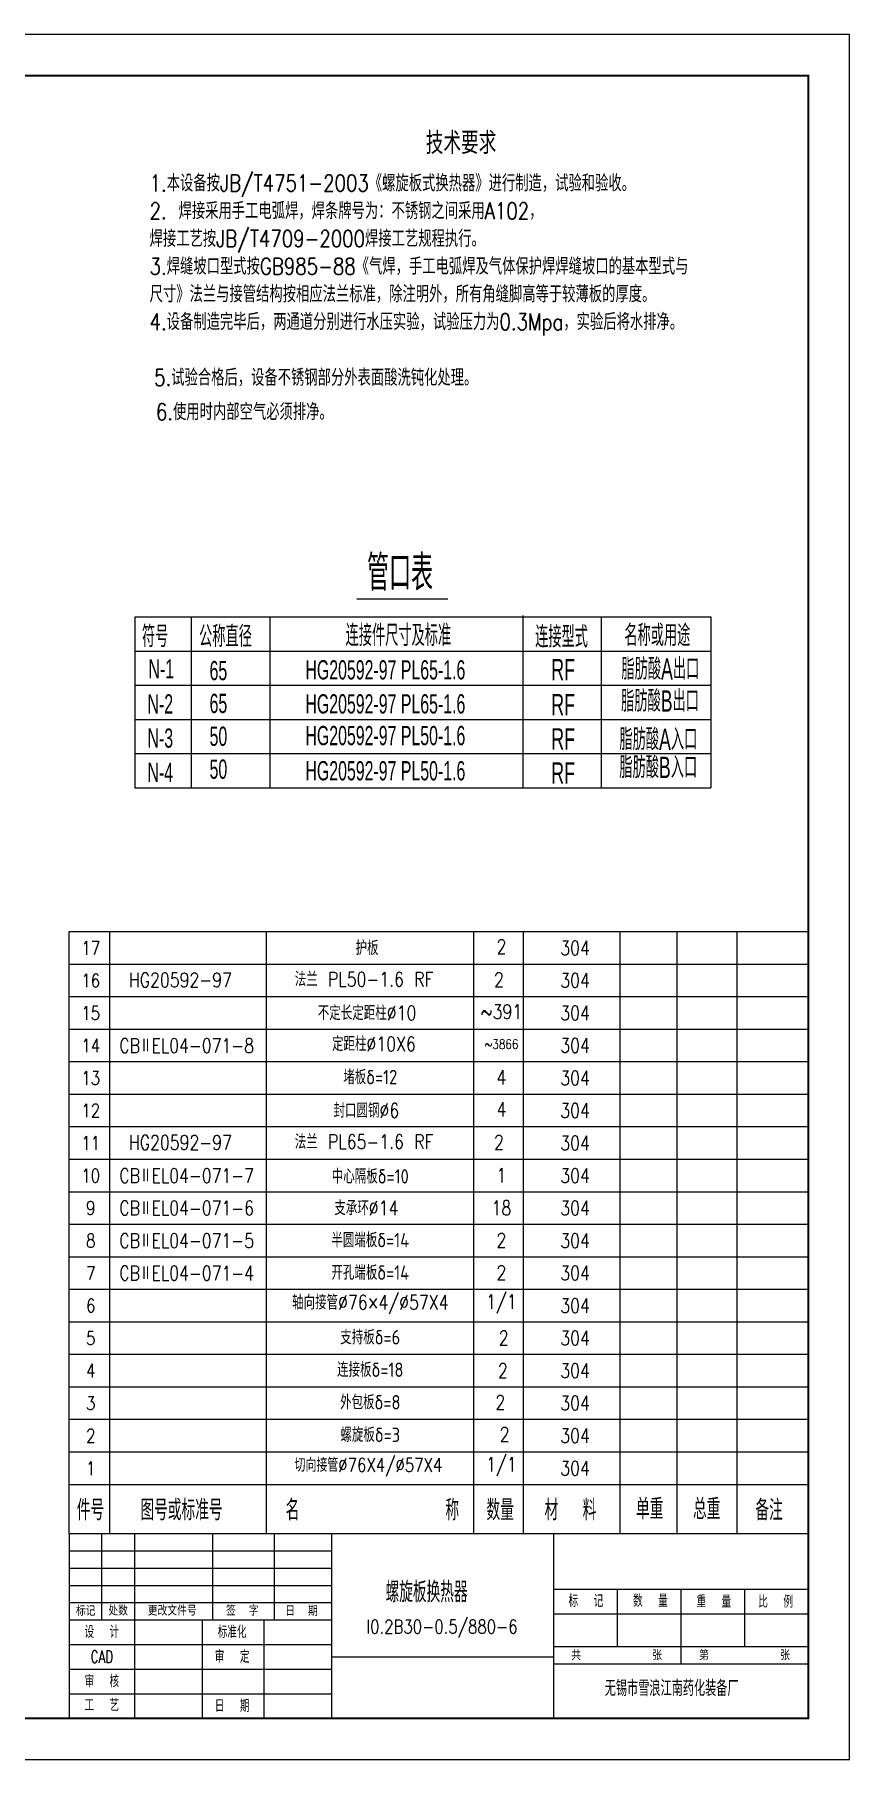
# Model space of a CAD drawing. Extents: x -7976 to 5804, y -7723 to 1555.
# Drawn here: x -4020 to -2036, y -7723 to -3523 of the extents above; entities that cross this region are included whole.
import ezdxf
from ezdxf.enums import TextEntityAlignment as Align

# ---------------------------------------------------------------- set-up
doc = ezdxf.new("R2010")
doc.units = 0
doc.layers.get('0').update_dxf_attribs({"linetype": 'CONTINUOUS'})
for name, color, linetype in [('1轮廓实线层', 7, 'CONTINUOUS'), ('2细线层', 3, 'CONTINUOUS'), ('6文字层', 3, 'CONTINUOUS'), ('A', 2, 'CONTINUOUS'), ('B', 7, 'CONTINUOUS'), ('LAYER2', 3, 'CONTINUOUS'), ('LAYER5', 2, 'CONTINUOUS')]:
    doc.layers.add(name, color=color, linetype=linetype)
doc.styles.add('HZ', font='theitc.shx', dxfattribs={"width": 0.7, "bigfont": 'hztxt.shx'})
doc.styles.add('PC_TEXTSTYLE', font='txt.shx', dxfattribs={"width": 0.8, "bigfont": 'hzfs.shx'})
doc.styles.get("Standard").update_dxf_attribs({"font": 'isocp.shx', "width": 0.707, "bigfont": 'hztxt.shx'})

msp = doc.modelspace()

# ---------------------------------------------------------------- linework, layer by layer
for p, q in [((-3935.6, -7173.5), (-2135.6, -7173.5)), ((-3935.6, -7173.5), (-3935.6, -7623.5)), ((-3295.6, -7623.5), (-3295.6, -7173.5)), ((-2755.6, -7623.5), (-2755.6, -7173.5)), ((-2755.6, -7308.5), (-2135.6, -7308.5)), ((-3935.6, -7383.5), (-3295.6, -7383.5)), ((-3295.6, -7473.5), (-2755.6, -7473.5)), ((-2755.6, -7448.5), (-2135.6, -7448.5)), ((-2755.6, -7490.5), (-2135.6, -7490.5))]:
    msp.add_line(p, q)
at = {"const_width": 5}
msp.add_lwpolyline([(-7725.6, -7623.5), (-2135.6, -7623.5), (-2135.6, -3623.5), (-7725.6, -3623.5)], close=True, dxfattribs=at)
at = {"layer": '1轮廓实线层'}
for p, q in [((-3935.6, -7173.5), (-3935.6, -5707.6)), ((-3935.6, -5707.6), (-2135.6, -5707.6))]:
    msp.add_line(p, q, dxfattribs=at)
at = {"layer": '2细线层'}
for p, q in [((-3836.6, -7173.5), (-3836.6, -5707.6)), ((-3454.8, -7173.5), (-3454.8, -5707.6)), ((-2950, -7173.5), (-2950, -5707.6)), ((-2828.8, -7173.5), (-2828.8, -5707.6)), ((-2594.2, -7173.5), (-2594.2, -5707.6)), ((-2455.2, -7173.5), (-2455.2, -5707.6)), ((-2308.8, -7173.5), (-2308.8, -5707.6)), ((-3935.6, -5786.8), (-2135.6, -5786.8)), ((-3935.6, -5866), (-2135.6, -5866)), ((-3935.6, -5945.1), (-2135.6, -5945.1)), ((-3935.6, -6024.3), (-2135.6, -6024.3)), ((-3935.6, -6103.5), (-2135.6, -6103.5)), ((-3935.6, -6182.6), (-2135.6, -6182.6)), ((-3935.6, -6261.8), (-2135.6, -6261.8)), ((-3935.6, -6341), (-2135.6, -6341)), ((-3935.6, -6420.1), (-2135.6, -6420.1)), ((-3935.6, -6499.3), (-2135.6, -6499.3)), ((-3935.6, -6578.5), (-2135.6, -6578.5)), ((-3935.6, -6657.6), (-2135.6, -6657.6)), ((-3935.6, -6736.8), (-2135.6, -6736.8)), ((-3935.6, -6816), (-2135.6, -6816)), ((-3935.6, -6895.1), (-2135.6, -6895.1)), ((-3935.6, -6974.3), (-2135.6, -6974.3)), ((-3935.6, -7053.5), (-2135.6, -7053.5))]:
    msp.add_line(p, q, dxfattribs=at)
at = {"layer": 'A'}
for p, q in [((-3235, -4897.6), (-3013.5, -4897.6)), ((-3775.4, -4941.4), (-2372.8, -4941.4)), ((-3775.4, -4941.4), (-3775.4, -5357.4)), ((-2372.8, -4941.4), (-2372.8, -5357.4)), ((-3775.4, -5357.4), (-2372.8, -5357.4))]:
    msp.add_line(p, q, dxfattribs=at)
at = {"layer": 'B'}
for p, q in [((-3638, -4941.4), (-3638, -5357.4)), ((-3446.4, -4941.7), (-3446.4, -5357.4)), ((-2830.8, -4937.8), (-2830.8, -5357.4)), ((-2640.1, -4941.4), (-2640.1, -5357.4)), ((-3775.4, -5024.6), (-2372.8, -5024.6)), ((-3775.4, -5107.8), (-2372.8, -5107.8)), ((-3775.4, -5191), (-2372.8, -5191)), ((-3775.4, -5274.2), (-2372.8, -5274.2))]:
    msp.add_line(p, q, dxfattribs=at)
at = {"layer": 'LAYER2'}
for p, q in [((-2035.6, -3523.5), (-7975.6, -3523.5)), ((-2035.6, -7723.5), (-2035.6, -3523.5)), ((-3855.6, -7383.5), (-3855.6, -7173.5)), ((-3775.6, -7623.5), (-3775.6, -7173.5)), ((-3585.6, -7383.5), (-3585.6, -7173.5)), ((-3435.6, -7383.5), (-3435.6, -7173.5)), ((-3935.6, -7215.5), (-3295.6, -7215.5)), ((-3935.6, -7257.5), (-3295.6, -7257.5)), ((-3935.6, -7299.5), (-3295.6, -7299.5)), ((-3935.6, -7341.5), (-3295.6, -7341.5)), ((-2600.6, -7448.5), (-2600.6, -7308.5)), ((-2445.6, -7490.5), (-2445.6, -7308.5)), ((-2290.6, -7448.5), (-2290.6, -7308.5)), ((-3610.6, -7623.5), (-3610.6, -7383.5)), ((-3460.6, -7623.5), (-3460.6, -7383.5)), ((-2755.6, -7368.5), (-2135.6, -7368.5)), ((-3935.6, -7443.5), (-3295.6, -7443.5)), ((-3935.6, -7503.5), (-3295.6, -7503.5)), ((-3935.6, -7563.5), (-3295.6, -7563.5)), ((-7975.6, -7723.5), (-2035.6, -7723.5))]:
    msp.add_line(p, q, dxfattribs=at)

# ---------------------------------------------------------------- texts
at = {"layer": '2细线层', "style": 'PC_TEXTSTYLE', "width": 0.8}
for s, p in [('5.试验合格后，设备不锈钢部分外表面酸洗钝化处理。', (-3728.4, -4378.9)), ('6.使用时内部空气必须排净。', (-3724, -4462.4))]:
    msp.add_text(s, height=40.5, dxfattribs=at).set_placement(p)
at = {"layer": '2细线层', "style": 'PC_TEXTSTYLE'}
for s, insert, char_height, attachment_point in [('1.本设备按JB/T4751-2003《螺旋板式换热器》进行制造，试验和验收。\\P2. 焊接采用手工电弧焊，焊条牌号为：不锈钢之间采用A102，\\P焊接工艺按JB/T4709-2000焊接工艺规程执行。\\P3.焊缝坡口型式按GB985-88《气焊，手工电弧焊及气体保护焊焊缝坡口的基本型式与\\P尺寸》法兰与接管结构按相应法兰标准，除注明外，所有角缝脚高等于较薄板的厚度。\\P4.设备制造完毕后，两通道分别进行水压实验，试验压力为0.3Mpa，实验后将水排净。', (-3739.4, -3865.1), 40.5, 1), ('17', (-3882.6, -5747.6), 32.99, 5), ('护板', (-3210, -5747.5), 35, 5), ('2', (-2882.8, -5744.4), 35, 5), ('304', (-2703.7, -5747.5), 35, 5), ('16', (-3882.6, -5826.8), 32.99, 5), ('HG20592-97', (-3664.5, -5825.4), 35, 5), ('法兰 PL50-1.6 RF', (-3217.3, -5823.7), 35, 5), ('2', (-2889, -5825), 35, 5), ('304', (-2703.7, -5826.7), 35, 5), ('15', (-3882.6, -5905.9), 32.99, 5), ('不定长定距柱%%c10', (-3210, -5905.8), 35, 5), ('~391', (-2882.8, -5902.7), 35, 5), ('304', (-2703.7, -5905.8), 35, 5), ('定距柱%%c10X6', (-3193.4, -5981.3), 35, 5), ('14', (-3882.6, -5985.1), 32.99, 5), ('CBⅡEL04-071-8', (-3649.2, -5985.1), 35, 5), ('~3866', (-2882.8, -5981.9), 23.08, 5), ('304', (-2703.7, -5985), 35, 5), ('13', (-3882.6, -6064.3), 32.99, 5), ('堵板δ=12', (-3202.2, -6062), 35, 5), ('4', (-2882.9, -6062.5), 35, 5), ('304', (-2703.7, -6064.2), 35, 5), ('12', (-3882.6, -6143.4), 32.99, 5), ('封口圆钢%%c6', (-3211.7, -6143.3), 35, 5), ('4', (-2882.8, -6140.2), 35, 5), ('304', (-2703.7, -6143.3), 35, 5), ('11', (-3882.6, -6222.6), 32.99, 5), ('HG20592-97', (-3664.5, -6221.2), 35, 5), ('法兰 PL65-1.6 RF', (-3217.3, -6219.5), 35, 5), ('2', (-2889, -6220.8), 35, 5), ('304', (-2703.7, -6222.5), 35, 5), ('10', (-3882.6, -6301.8), 32.99, 5), ('CBⅡEL04-071-7', (-3649.2, -6301.8), 35, 5), ('中心隔板δ=10', (-3202.2, -6303.7), 35, 5), ('1', (-2882.9, -6301.2), 35, 5), ('304', (-2703.7, -6301.7), 35, 5), ('9', (-3882.6, -6380.9), 33, 5), ('CBⅡEL04-071-6', (-3649.2, -6380.9), 35, 5), ('支承环%%c14', (-3211.7, -6380.8), 35, 5), ('18', (-2882.9, -6380.3), 35, 5), ('304', (-2703.7, -6380.8), 35, 5), ('8', (-3882.6, -6460.1), 33, 5), ('CBⅡEL04-071-5', (-3649.2, -6460.1), 35, 5), ('半圆端板δ=14', (-3202.2, -6458.8), 35, 5), ('2', (-2882.9, -6459.1), 35, 5), ('304', (-2703.7, -6460), 35, 5), ('7', (-3882.6, -6539.3), 33, 5), ('CBⅡEL04-071-4', (-3649.2, -6539.3), 35, 5), ('开孔端板δ=14', (-3202.2, -6538), 35, 5), ('2', (-2882.9, -6538.3), 35, 5), ('304', (-2703.7, -6539.2), 35, 5), ('轴向接管%%C76×4/%%c57X4', (-3202.2, -6616.2), 35, 5), ('1/1', (-2882.9, -6614.6), 35, 5), ('6', (-3882.6, -6618.4), 33, 5), ('304', (-2703.7, -6618.3), 35, 5), ('支持板δ=6', (-3202.2, -6695.4), 35, 5), ('5', (-3882.6, -6697.6), 33, 5), ('2', (-2877.4, -6696.8), 35, 5), ('304', (-2703.7, -6697.5), 35, 5), ('4', (-3882.6, -6776.8), 33, 5), ('连接板δ=18', (-3202.2, -6774.5), 35, 5), ('2', (-2879.4, -6776.3), 35, 5), ('304', (-2703.7, -6776.7), 35, 5), ('3', (-3882.6, -6855.9), 33, 5), ('外包板δ=8', (-3202.2, -6853.7), 35, 5), ('2', (-2885.6, -6853.8), 35, 5), ('304', (-2703.7, -6855.8), 35, 5), ('2', (-3882.6, -6935.1), 33, 5), ('螺旋板δ=3', (-3202.2, -6932.9), 35, 5), ('2', (-2875.2, -6931.9), 35, 5), ('304', (-2703.7, -6935), 35, 5), ('1', (-3882.6, -7014.3), 33, 5), ('切向接管%%c76X4/%%c57X4', (-3206.7, -7011.9), 33.264, 5), ('1/1', (-2882.9, -7010.4), 35, 5), ('304', (-2703.7, -7014.2), 35, 5), ('I0.2B30-0.5/880-6', (-3027.5, -7405.4), 33.25, 5)]:
    msp.add_mtext(s, dxfattribs=dict(at, insert=insert, char_height=char_height, attachment_point=attachment_point))
at = {"layer": '6文字层', "style": 'PC_TEXTSTYLE', "width": 0.667}
for s, p in [('件号', (-3883.3, -7113.5)), ('图号或标准号', (-3661.8, -7113.5)), ('名           称', (-3197, -7113.5)), ('数量', (-2885.9, -7113.5)), ('材  料', (-2714.8, -7113.5)), ('单重', (-2521.8, -7111.1)), ('总重', (-2383.2, -7111.1)), ('备注', (-2231.4, -7113.5))]:
    msp.add_text(s, height=50, dxfattribs=at).set_placement(p, align=Align.MIDDLE)
at = {"layer": '6文字层', "ltscale": 5, "style": 'PC_TEXTSTYLE', "width": 0.667}
msp.add_text('螺旋板换热器', height=49.92, dxfattribs=at).set_placement((-3165, -7340.7))
at = {"layer": '6文字层', "insert": (-3067.1, -3760.8), "char_height": 53.63, "attachment_point": 1, "style": 'PC_TEXTSTYLE'}
msp.add_mtext('技术要求', dxfattribs=at)
at = {"layer": 'B', "style": 'HZ', "width": 0.618}
for s, height, p in [('管口表', 86.67, (-3210.1, -4877.7)), ('连接件尺寸及标准', 52, (-3262.3, -5012.4)), ('名称或用途', 52, (-2583.7, -5012.4)), ('符号', 52, (-3758, -5014.9)), ('公称直径', 52, (-3618.9, -5014.9)), ('连接型式', 52, (-2800.8, -5016)), ('N-1', 46.8, (-3742.2, -5091.4)), ('65', 46.8, (-3593.4, -5095.6)), ('HG20592-97 PL65-1.6', 46.8, (-3360, -5093.8)), ('RF', 52, (-2761.3, -5095.7)), ('N-2', 46.8, (-3744.5, -5176.7)), ('65', 46.8, (-3593.4, -5175.5)), ('HG20592-97 PL65-1.6', 46.8, (-3360, -5176.6)), ('RF', 52, (-2761.3, -5181.2)), ('HG20592-97 PL50-1.6', 46.8, (-3360, -5253.8)), ('N-3', 46.8, (-3744.5, -5259.9)), ('50', 46.8, (-3593.4, -5255.5)), ('RF', 52, (-2761.3, -5264.4)), ('脂肪酸A入口', 52, (-2595.5, -5265.6)), ('50', 46.8, (-3593.4, -5335.5)), ('HG20592-97 PL50-1.6', 46.8, (-3360, -5339.5)), ('N-4', 46.8, (-3744.5, -5343.1)), ('RF', 52, (-2761.3, -5347.6))]:
    msp.add_text(s, height=height, dxfattribs=at).set_placement(p)
at = {"layer": 'B', "lineweight": -2, "style": 'HZ', "width": 0.618}
for s, p in [('脂肪酸A出口', (-2590.6, -5094.3)), ('脂肪酸B出口', (-2591.4, -5172.2)), ('脂肪酸B入口', (-2595.8, -5333.8))]:
    msp.add_text(s, height=52, dxfattribs=at).set_placement(p)
at = {"layer": 'LAYER2', "insert": (-2468.5, -7550.2), "char_height": 38.4, "attachment_point": 5}
msp.add_mtext('\\Ftxt.shx,hzfs.shx;无锡市雪浪江南药化装备厂', dxfattribs=at)
at = {"layer": 'LAYER5', "attachment_point": 5}
for s, insert, char_height in [('\\Ftxt.shx,hzfs.shx;标记', (-3894.9, -7361.3), 25), ('\\Ftxt.shx,hzfs.shx;处数', (-3816, -7360.6), 25), ('\\Ftxt.shx,hzfs.shx;更改文件号', (-3684.3, -7360.6), 25), ('\\Ftxt.shx,hzfs.shx;签  字', (-3513.8, -7360.6), 25), ('\\Ftxt.shx,hzfs.shx;日  期', (-3369.5, -7361.5), 25), ('\\Ftxt.shx,hzfs.shx;标  记', (-2677.3, -7337.3), 30), ('\\Ftxt.shx,hzfs.shx;数  量', (-2520.2, -7337.1), 30), ('\\Ftxt.shx,hzfs.shx;重  量', (-2365.9, -7338.7), 30), ('\\Ftxt.shx,hzfs.shx;比  例', (-2215.3, -7339), 30), ('\\Ftxt.shx,hzfs.shx;设  计', (-3855.7, -7412.7), 30), ('\\Ftxt.shx,hzfs.shx;标准化', (-3538.5, -7412.7), 30), ('\\Ftxt.shx,hzfs.shx;CAD', (-3855.7, -7473.1), 30), ('\\Ftxt.shx,hzfs.shx;审  定', (-3538.5, -7473.1), 30), ('\\Ftxt.shx,hzfs.shx;共           张', (-2602.3, -7469.3), 25), ('\\Ftxt.shx,hzfs.shx;第           张', (-2291.1, -7469.3), 25), ('\\Ftxt.shx,hzfs.shx;审  核', (-3855.7, -7533), 30), ('\\Ftxt.shx,hzfs.shx;工  艺', (-3855.7, -7590.9), 30), ('\\Ftxt.shx,hzfs.shx;日  期', (-3538.5, -7592.8), 30)]:
    msp.add_mtext(s, dxfattribs=dict(at, insert=insert, char_height=char_height))

doc.saveas('drawing.dxf')
